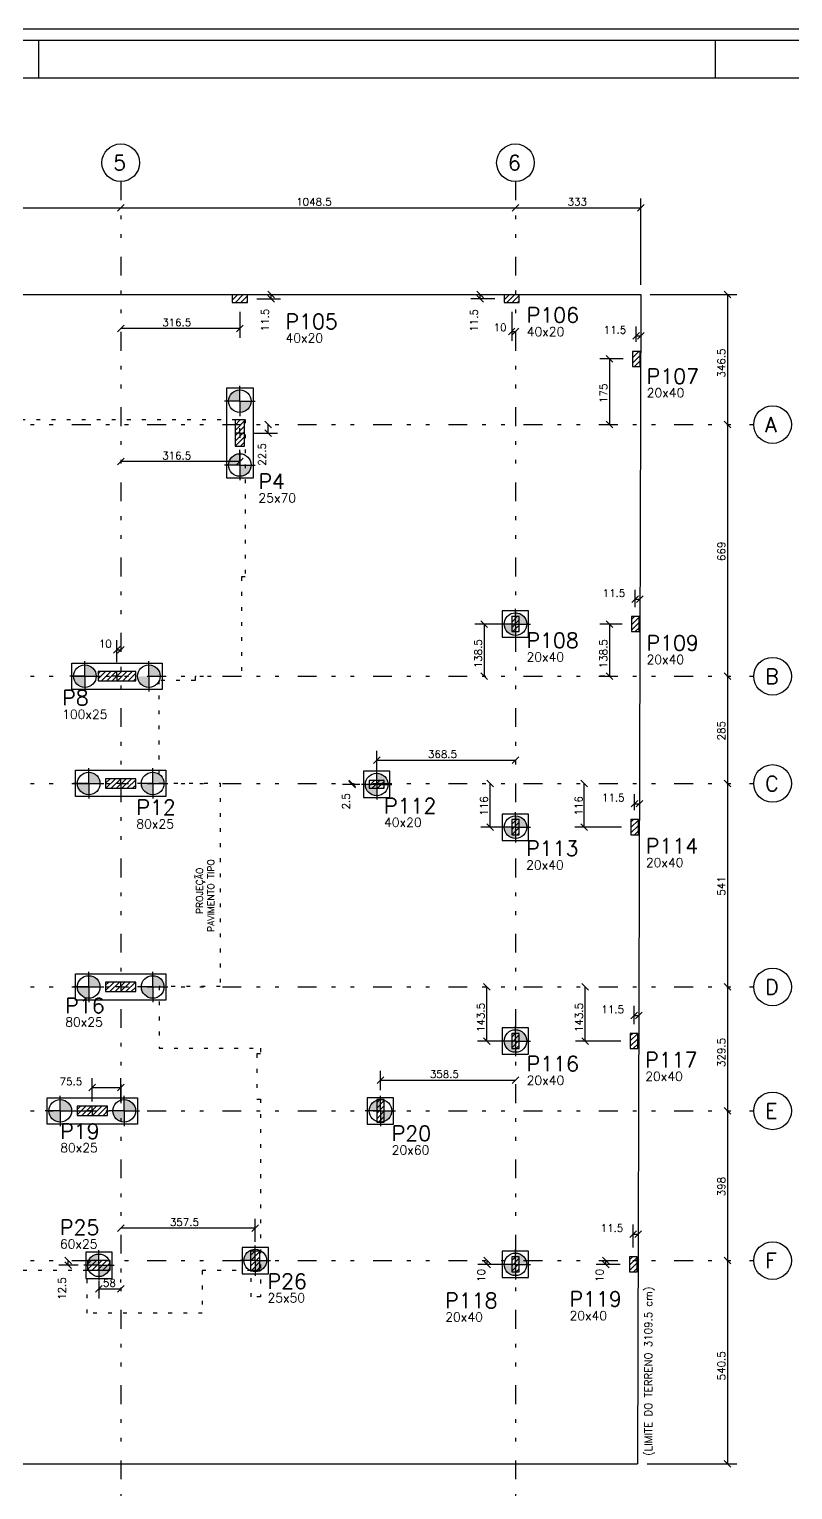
# Model space of a CAD drawing. Extents: x 0 to 84.7, y 0 to 60.
# Drawn here: x 29.16 to 49.44, y 21.17 to 60 of the extents above; entities that cross this region are included whole.
import ezdxf

# ---------------------------------------------------------------- set-up
doc = ezdxf.new("R2010")
doc.units = 0
doc.header["$MEASUREMENT"] = 0
doc.linetypes.add('ESTILO_TQS_0002', pattern=[0.4, 0.1, -0.3])
doc.linetypes.add('ESTILO_TQS_0004', pattern=[2, 0.5, -0.4, 0.1, -0.4, 0.1, -0.5])
doc.layers.get('0').update_dxf_attribs({"linetype": 'CONTINUOUS'})
for name, color, linetype in [('1', 1, 'CONTINUOUS'), ('4', 4, 'CONTINUOUS'), ('5', 5, 'CONTINUOUS'), ('6', 6, 'CONTINUOUS'), ('8', 8, 'CONTINUOUS')]:
    doc.layers.add(name, color=color, linetype=linetype)
doc.styles.get("Standard").update_dxf_attribs({"font": 'ROMANS.SHX'})

msp = doc.modelspace()

# ---------------------------------------------------------------- hatches: boundary and pattern name
at = {"linetype": 'Continuous', "true_color": 0xed1f24}
h = msp.add_hatch(color=240, dxfattribs=at)
h.dxf.hatch_style = 1
h.paths.add_polyline_path([(34.75583, 50.116647), (34.75583, 49.816647, 0.414213562), (35.05583, 50.116647)])
h.paths.add_polyline_path([(34.45583, 50.116647), (34.75583, 50.116647), (34.75583, 50.416647, 0.414213562)])
h = msp.add_hatch(color=240, dxfattribs=at)
h.dxf.hatch_style = 1
h.paths.add_polyline_path([(34.75583, 48.416647), (34.75583, 48.116647, 0.414213562), (35.05583, 48.416647)])
h.paths.add_polyline_path([(34.45583, 48.416647), (34.75583, 48.416647), (34.75583, 48.716647, 0.414213562)])
h = msp.add_hatch(color=240, dxfattribs=at)
h.dxf.hatch_style = 1
h.paths.add_polyline_path([(42.077244, 44.189408), (41.777244, 44.189408, 0.414213562), (42.077244, 43.889408)])
h.paths.add_polyline_path([(42.077244, 44.489408), (42.077244, 44.189408), (42.377244, 44.189408, 0.414213562)])
h = msp.add_hatch(color=240, dxfattribs=at)
h.dxf.hatch_style = 1
h.paths.add_polyline_path([(30.64083, 42.801647), (30.34083, 42.801647, 0.414213562), (30.64083, 42.501647)])
h.paths.add_polyline_path([(30.64083, 43.101647), (30.64083, 42.801647), (30.94083, 42.801647, 0.414213562)])
h = msp.add_hatch(color=240, dxfattribs=at)
h.dxf.hatch_style = 1
h.paths.add_polyline_path([(32.34083, 42.801647), (32.04083, 42.801647, 0.414213562), (32.34083, 42.501647)])
h.paths.add_polyline_path([(32.34083, 43.101647), (32.34083, 42.801647), (32.64083, 42.801647, 0.414213562)])
h = msp.add_hatch(color=240, dxfattribs=at)
h.dxf.hatch_style = 1
h.paths.add_polyline_path([(30.74083, 39.951647), (30.44083, 39.951647, 0.414213562), (30.74083, 39.651647)])
h.paths.add_polyline_path([(30.74083, 40.251647), (30.74083, 39.951647), (31.04083, 39.951647, 0.414213562)])
h = msp.add_hatch(color=240, dxfattribs=at)
h.dxf.hatch_style = 1
h.paths.add_polyline_path([(32.44083, 39.951647), (32.14083, 39.951647, 0.414213562), (32.44083, 39.651647)])
h.paths.add_polyline_path([(32.44083, 40.251647), (32.44083, 39.951647), (32.74083, 39.951647, 0.414213562)])
h = msp.add_hatch(color=240, dxfattribs=at)
h.dxf.hatch_style = 1
h.paths.add_polyline_path([(38.39083, 39.926647), (38.09083, 39.926647, 0.414213562), (38.39083, 39.626647)])
h.paths.add_polyline_path([(38.39083, 40.226647), (38.39083, 39.926647), (38.69083, 39.926647, 0.414213562)])
h = msp.add_hatch(color=240, dxfattribs=at)
h.dxf.hatch_style = 1
h.paths.add_polyline_path([(42.077244, 38.789408), (41.777244, 38.789408, 0.414213562), (42.077244, 38.489408)])
h.paths.add_polyline_path([(42.077244, 39.089408), (42.077244, 38.789408), (42.377244, 38.789408, 0.414213562)])
h = msp.add_hatch(color=240, dxfattribs=at)
h.dxf.hatch_style = 1
h.paths.add_polyline_path([(30.74083, 34.541647), (30.44083, 34.541647, 0.414213562), (30.74083, 34.241647)])
h.paths.add_polyline_path([(30.74083, 34.841647), (30.74083, 34.541647), (31.04083, 34.541647, 0.414213562)])
h = msp.add_hatch(color=240, dxfattribs=at)
h.dxf.hatch_style = 1
h.paths.add_polyline_path([(32.44083, 34.541647), (32.14083, 34.541647, 0.414213562), (32.44083, 34.241647)])
h.paths.add_polyline_path([(32.44083, 34.841647), (32.44083, 34.541647), (32.74083, 34.541647, 0.414213562)])
h = msp.add_hatch(color=240, dxfattribs=at)
h.dxf.hatch_style = 1
h.paths.add_polyline_path([(42.077244, 33.104448), (41.777244, 33.104448, 0.414213562), (42.077244, 32.804448)])
h.paths.add_polyline_path([(42.077244, 33.404448), (42.077244, 33.104448), (42.377244, 33.104448, 0.414213562)])
h = msp.add_hatch(color=240, dxfattribs=at)
h.dxf.hatch_style = 1
h.paths.add_polyline_path([(29.98583, 31.24667), (29.68583, 31.24667, 0.414213562), (29.98583, 30.94667)])
h.paths.add_polyline_path([(29.98583, 31.54667), (29.98583, 31.24667), (30.28583, 31.24667, 0.414213562)])
h = msp.add_hatch(color=240, dxfattribs=at)
h.dxf.hatch_style = 1
h.paths.add_polyline_path([(31.68583, 31.24667), (31.38583, 31.24667, 0.414213562), (31.68583, 30.94667)])
h.paths.add_polyline_path([(31.68583, 31.54667), (31.68583, 31.24667), (31.98583, 31.24667, 0.414213562)])
h = msp.add_hatch(color=240, dxfattribs=at)
h.dxf.hatch_style = 1
h.paths.add_polyline_path([(38.49083, 31.24667), (38.49083, 30.94667, 0.414213562), (38.79083, 31.24667)])
h.paths.add_polyline_path([(38.19083, 31.24667), (38.49083, 31.24667), (38.49083, 31.54667, 0.414213562)])
h = msp.add_hatch(color=240, dxfattribs=at)
h.dxf.hatch_style = 1
h.paths.add_polyline_path([(31.01083, 27.141918), (31.01083, 26.841918, 0.414213562), (31.31083, 27.141918)])
h.paths.add_polyline_path([(30.71083, 27.141918), (31.01083, 27.141918), (31.01083, 27.441918, 0.414213562)])
h = msp.add_hatch(color=240, dxfattribs=at)
h.dxf.hatch_style = 1
h.paths.add_polyline_path([(35.16583, 27.26667), (35.16583, 26.96667, 0.414213562), (35.46583, 27.26667)])
h.paths.add_polyline_path([(34.86583, 27.26667), (35.16583, 27.26667), (35.16583, 27.56667, 0.414213562)])
h = msp.add_hatch(color=240, dxfattribs=at)
h.dxf.hatch_style = 1
h.paths.add_polyline_path([(42.077244, 27.166918), (41.777244, 27.166918, 0.414213562), (42.077244, 26.866918)])
h.paths.add_polyline_path([(42.077244, 27.466918), (42.077244, 27.166918), (42.377244, 27.166918, 0.414213562)])

# ---------------------------------------------------------------- linework, layer by layer
at = {"linetype": 'Continuous'}
for p, q in [((34.75583, 50.116647), (34.75583, 50.519824)), ((34.75583, 50.116647), (34.352653, 50.116647)), ((34.75583, 50.116647), (34.75583, 49.71347)), ((34.75583, 50.116647), (35.159007, 50.116647)), ((34.75583, 49.266647), (34.75583, 49.39732)), ((34.75583, 49.266647), (34.625157, 49.266647)), ((34.75583, 49.266647), (34.75583, 49.135974)), ((34.75583, 49.266647), (34.886503, 49.266647)), ((34.75583, 48.416647), (34.75583, 48.819824)), ((34.75583, 48.416647), (34.352653, 48.416647)), ((34.75583, 48.416647), (34.75583, 48.01347)), ((34.75583, 48.416647), (35.159007, 48.416647)), ((42.077244, 44.189408), (42.077244, 44.592585)), ((42.077244, 44.189408), (41.674067, 44.189408)), ((42.077244, 44.189408), (42.077244, 43.786231)), ((42.077244, 44.189408), (42.480421, 44.189408)), ((30.64083, 42.801647), (30.64083, 43.204824)), ((32.34083, 42.801647), (32.34083, 43.204824)), ((30.64083, 42.801647), (30.237653, 42.801647)), ((30.64083, 42.801647), (31.044007, 42.801647)), ((30.64083, 42.801647), (30.64083, 42.39847)), ((31.49083, 42.801647), (31.360157, 42.801647)), ((31.49083, 42.801647), (31.49083, 42.93232)), ((31.49083, 42.801647), (31.621503, 42.801647)), ((31.49083, 42.801647), (31.49083, 42.670974)), ((32.34083, 42.801647), (32.34083, 42.39847)), ((32.34083, 42.801647), (32.744007, 42.801647)), ((30.74083, 39.951647), (30.74083, 40.354824)), ((31.59083, 39.951647), (31.59083, 40.08232)), ((32.44083, 39.951647), (32.44083, 40.354824)), ((38.39083, 39.926647), (38.39083, 40.329824)), ((30.74083, 39.951647), (30.337653, 39.951647)), ((30.74083, 39.951647), (31.144007, 39.951647)), ((30.74083, 39.951647), (30.74083, 39.54847)), ((31.59083, 39.951647), (31.460157, 39.951647)), ((31.59083, 39.951647), (31.721503, 39.951647)), ((31.59083, 39.951647), (31.59083, 39.820974)), ((32.44083, 39.951647), (32.037653, 39.951647)), ((32.44083, 39.951647), (32.44083, 39.54847)), ((32.44083, 39.951647), (32.844007, 39.951647)), ((38.39083, 39.926647), (37.987653, 39.926647)), ((38.39083, 39.926647), (38.39083, 39.52347)), ((38.39083, 39.926647), (38.794007, 39.926647)), ((42.077244, 38.789408), (42.077244, 39.192585)), ((42.077244, 38.789408), (41.674067, 38.789408)), ((42.077244, 38.789408), (42.077244, 38.386231)), ((42.077244, 38.789408), (42.480421, 38.789408)), ((30.74083, 34.541647), (30.74083, 34.944824)), ((31.59083, 34.541647), (31.59083, 34.67232)), ((32.44083, 34.541647), (32.44083, 34.944824)), ((30.74083, 34.541647), (30.337653, 34.541647)), ((30.74083, 34.541647), (31.144007, 34.541647)), ((30.74083, 34.541647), (30.74083, 34.13847)), ((31.59083, 34.541647), (31.460157, 34.541647)), ((31.59083, 34.541647), (31.721503, 34.541647)), ((31.59083, 34.541647), (31.59083, 34.410974)), ((32.44083, 34.541647), (32.037653, 34.541647)), ((32.44083, 34.541647), (32.44083, 34.13847)), ((32.44083, 34.541647), (32.844007, 34.541647)), ((42.077244, 33.104448), (42.077244, 33.507625)), ((42.077244, 33.104448), (41.674067, 33.104448)), ((42.077244, 33.104448), (42.077244, 32.701271)), ((42.077244, 33.104448), (42.480421, 33.104448)), ((29.98583, 31.24667), (29.98583, 31.649847)), ((31.68583, 31.24667), (31.68583, 31.649847)), ((38.49083, 31.24667), (38.49083, 31.649847)), ((29.98583, 31.24667), (29.582653, 31.24667)), ((29.98583, 31.24667), (30.389007, 31.24667)), ((29.98583, 31.24667), (29.98583, 30.843493)), ((30.83583, 31.24667), (30.705157, 31.24667)), ((30.83583, 31.24667), (30.83583, 31.377343)), ((30.83583, 31.24667), (30.966503, 31.24667)), ((30.83583, 31.24667), (30.83583, 31.115997)), ((31.68583, 31.24667), (31.282653, 31.24667)), ((31.68583, 31.24667), (31.68583, 30.843493)), ((31.68583, 31.24667), (32.089007, 31.24667)), ((38.49083, 31.24667), (38.087653, 31.24667)), ((38.49083, 31.24667), (38.49083, 30.843493)), ((38.49083, 31.24667), (38.894007, 31.24667)), ((35.16583, 27.26667), (35.16583, 27.669847)), ((42.077244, 27.166918), (42.077244, 27.570095)), ((31.01083, 27.141918), (31.01083, 27.545095)), ((35.16583, 27.26667), (34.762653, 27.26667)), ((35.16583, 27.26667), (35.16583, 26.863493)), ((35.16583, 27.26667), (35.569007, 27.26667)), ((31.01083, 27.141918), (30.607653, 27.141918)), ((31.01083, 27.141918), (31.01083, 26.738741)), ((31.01083, 27.141918), (31.414007, 27.141918)), ((42.077244, 27.166918), (41.674067, 27.166918)), ((42.077244, 27.166918), (42.077244, 26.763741)), ((42.077244, 27.166918), (42.480421, 27.166918))]:
    msp.add_line(p, q, dxfattribs=at)
for points in [[(34.40583, 48.066647), (34.40583, 50.466647), (35.10583, 50.466647), (35.10583, 48.066647)], [(42.427244, 43.839408), (42.427244, 44.539408), (41.727244, 44.539408), (41.727244, 43.839408)], [(32.69083, 42.451647), (30.29083, 42.451647), (30.29083, 43.151647), (32.69083, 43.151647)], [(32.79083, 39.601647), (30.39083, 39.601647), (30.39083, 40.301647), (32.79083, 40.301647)], [(38.74083, 39.576647), (38.74083, 40.276647), (38.04083, 40.276647), (38.04083, 39.576647)], [(42.427244, 38.439408), (42.427244, 39.139408), (41.727244, 39.139408), (41.727244, 38.439408)], [(32.79083, 34.191647), (30.39083, 34.191647), (30.39083, 34.891647), (32.79083, 34.891647)], [(42.427244, 32.754448), (42.427244, 33.454448), (41.727244, 33.454448), (41.727244, 32.754448)], [(32.03583, 30.89667), (29.63583, 30.89667), (29.63583, 31.59667), (32.03583, 31.59667)], [(38.84083, 30.89667), (38.84083, 31.59667), (38.14083, 31.59667), (38.14083, 30.89667)], [(35.51583, 26.91667), (35.51583, 27.61667), (34.81583, 27.61667), (34.81583, 26.91667)], [(31.36083, 26.791918), (31.36083, 27.491918), (30.66083, 27.491918), (30.66083, 26.791918)], [(42.427244, 26.816918), (42.427244, 27.516918), (41.727244, 27.516918), (41.727244, 26.816918)]]:
    msp.add_lwpolyline(points, close=True, dxfattribs=at)
for centre in [(34.75583, 50.116647), (34.75583, 48.416647), (42.077244, 44.189408), (30.64083, 42.801647), (32.34083, 42.801647), (30.74083, 39.951647), (32.44083, 39.951647), (38.39083, 39.926647), (42.077244, 38.789408), (30.74083, 34.541647), (32.44083, 34.541647), (42.077244, 33.104448), (29.98583, 31.24667), (31.68583, 31.24667), (38.49083, 31.24667), (31.01083, 27.141918), (35.16583, 27.26667), (42.077244, 27.166918)]:
    msp.add_circle(centre, 0.3, dxfattribs=at)
at = {"layer": '1', "linetype": 'Continuous'}
for p, q in [((29.406427, 59.703389), (29.406427, 58.703389)), ((47.381067, 59.703389), (47.381067, 58.703389)), ((31.502442, 55.166018), (31.679218, 55.342795)), ((31.502442, 55.166018), (31.679218, 55.342795)), ((41.988856, 55.166018), (42.165633, 55.342795)), ((41.988856, 55.166018), (42.165633, 55.342795)), ((45.319006, 55.166018), (45.495782, 55.342795)), ((45.407394, 53.204407), (45.407394, 55.504407)), ((7.849132, 52.954407), (45.407394, 52.954407)), ((34.55583, 52.799185), (34.696052, 52.939407)), ((34.637473, 52.739407), (34.837473, 52.939407)), ((34.75583, 52.839407), (34.75583, 52.839407)), ((34.778894, 52.739407), (34.95583, 52.916342)), ((35.20583, 52.839407), (35.835422, 52.839407)), ((35.67381, 52.866018), (35.497034, 53.042795)), ((35.67381, 52.751018), (35.497034, 52.927795)), ((40.894642, 52.954407), (40.892129, 52.954407)), ((41.52664, 52.839407), (40.892129, 52.839407)), ((41.230517, 52.866018), (41.053741, 53.042795)), ((41.230517, 52.751018), (41.053741, 52.927795)), ((41.77664, 52.807506), (41.908541, 52.939407)), ((41.849962, 52.739407), (42.049962, 52.939407)), ((41.97664, 52.839407), (41.97664, 52.839407)), ((41.991384, 52.739407), (42.17664, 52.924663)), ((45.407394, 52.954407), (45.322785, 21.862271)), ((45.657394, 52.954407), (47.957394, 52.954407)), ((47.619006, 53.042795), (47.795782, 52.866018)), ((34.75583, 52.489407), (34.75583, 51.796516)), ((34.920316, 52.739407), (34.95583, 52.774921)), ((41.97664, 52.489407), (41.97664, 51.721075)), ((42.132805, 52.739407), (42.17664, 52.783242)), ((31.679218, 52.134904), (31.502442, 51.958127)), ((34.844218, 52.134904), (34.667442, 51.958127)), ((41.888252, 51.882686), (42.065029, 52.059463)), ((41.988856, 51.882686), (42.165633, 52.059463)), ((45.287072, 51.689407), (45.287072, 52.099424)), ((31.59083, 51.805191), (31.59083, 51.796516)), ((45.198684, 51.761036), (45.37546, 51.937813)), ((45.315999, 51.761036), (45.492776, 51.937813)), ((44.484485, 51.327795), (44.661261, 51.151018)), ((45.187072, 51.26819), (45.358288, 51.439407)), ((45.187072, 51.409612), (45.216867, 51.439407)), ((45.187072, 51.126769), (45.387072, 51.326769)), ((44.937072, 51.239407), (44.322873, 51.239407)), ((45.241131, 51.039407), (45.387072, 51.185348)), ((45.287072, 51.239407), (45.287072, 51.239407)), ((45.382552, 51.039407), (45.387072, 51.043926)), ((34.63083, 49.480072), (34.767404, 49.616647)), ((34.63083, 49.338651), (34.88083, 49.588651)), ((34.63083, 49.19723), (34.88083, 49.44723)), ((35.594052, 49.403258), (35.417275, 49.580035)), ((35.594052, 49.178258), (35.417275, 49.355035)), ((44.484485, 49.580035), (44.661261, 49.403258)), ((47.619006, 49.580035), (47.795782, 49.403258)), ((47.619006, 49.580035), (47.795782, 49.403258)), ((34.63083, 49.055808), (34.88083, 49.305808)), ((34.63309, 48.916647), (34.88083, 49.164387)), ((34.75583, 49.266647), (34.75583, 49.266647)), ((34.774511, 48.916647), (34.88083, 49.022966)), ((35.13083, 49.266647), (35.755664, 49.266647)), ((31.679218, 48.595195), (31.502442, 48.418418)), ((34.844218, 48.595195), (34.667442, 48.418418)), ((34.75583, 48.766647), (34.75583, 48.256807)), ((45.260788, 44.63749), (45.260788, 45.100504)), ((45.172399, 44.762116), (45.349176, 44.938892)), ((45.296953, 44.762116), (45.47373, 44.938892)), ((41.159537, 44.277796), (41.336313, 44.10102)), ((41.977244, 44.239986), (42.126666, 44.389408)), ((41.977244, 44.381407), (41.985245, 44.389408)), ((41.977244, 44.098565), (42.177244, 44.298565)), ((44.484485, 44.275878), (44.661261, 44.099101)), ((45.160788, 44.312259), (45.236018, 44.38749)), ((45.160788, 44.170838), (45.360788, 44.370838)), ((41.727244, 44.189408), (40.997925, 44.189408)), ((42.009509, 43.989408), (42.177244, 44.157143)), ((42.077244, 44.189408), (42.077244, 44.189408)), ((42.150931, 43.989408), (42.177244, 44.015722)), ((44.910788, 44.18749), (44.322873, 44.18749)), ((45.160788, 44.029417), (45.360788, 44.229417)), ((45.260282, 43.98749), (45.360788, 44.087995)), ((45.260788, 44.18749), (45.260788, 44.18749)), ((31.402442, 43.418798), (31.579218, 43.595574)), ((31.49083, 43.176647), (31.49083, 43.757186)), ((31.502442, 43.418798), (31.679218, 43.595574)), ((30.99083, 42.728803), (31.188674, 42.926647)), ((30.99083, 42.870224), (31.047253, 42.926647)), ((31.080096, 42.676647), (31.330096, 42.926647)), ((31.221517, 42.676647), (31.471517, 42.926647)), ((31.362938, 42.676647), (31.612938, 42.926647)), ((31.49083, 42.801647), (31.49083, 42.801647)), ((31.50436, 42.676647), (31.75436, 42.926647)), ((31.645781, 42.676647), (31.895781, 42.926647)), ((31.787202, 42.676647), (31.99083, 42.880274)), ((31.928624, 42.676647), (31.99083, 42.738853)), ((41.159537, 42.890035), (41.336313, 42.713258)), ((44.448397, 42.801647), (44.322873, 42.801647)), ((44.484485, 42.890035), (44.661261, 42.713258)), ((47.619006, 42.890035), (47.795782, 42.713258)), ((47.619006, 42.890035), (47.795782, 42.713258)), ((38.39083, 40.276647), (38.39083, 40.818775)), ((38.302442, 40.480387), (38.479218, 40.657164)), ((41.988856, 40.480387), (42.165633, 40.657164)), ((31.19083, 39.958954), (31.308523, 40.076647)), ((31.199944, 39.826647), (31.449944, 40.076647)), ((31.341365, 39.826647), (31.591365, 40.076647)), ((31.482787, 39.826647), (31.732787, 40.076647)), ((31.624208, 39.826647), (31.874208, 40.076647)), ((31.765629, 39.826647), (31.99083, 40.051847)), ((37.825225, 39.863258), (37.648448, 40.040035)), ((37.825225, 39.838258), (37.648448, 40.015035)), ((38.19083, 39.887886), (38.32959, 40.026647)), ((38.271012, 39.826647), (38.471012, 40.026647)), ((38.412433, 39.826647), (38.59083, 40.005044)), ((41.497031, 39.863258), (41.320255, 40.040035)), ((43.993566, 39.863258), (43.816789, 40.040035)), ((47.619006, 40.040035), (47.795782, 39.863258)), ((47.619006, 40.040035), (47.795782, 39.863258)), ((31.59083, 39.951647), (31.59083, 39.951647)), ((31.907051, 39.826647), (31.99083, 39.910426)), ((37.94083, 39.926647), (37.486837, 39.926647)), ((38.39083, 39.926647), (38.39083, 39.926647)), ((38.553855, 39.826647), (38.59083, 39.863622)), ((45.242926, 39.239408), (45.242926, 39.664232)), ((45.154538, 39.325843), (45.331315, 39.50262)), ((45.28216, 39.325843), (45.458936, 39.50262)), ((41.497031, 38.70102), (41.320255, 38.877796)), ((41.977244, 38.865974), (42.100678, 38.989408)), ((41.977244, 38.724553), (42.177244, 38.924553)), ((43.993566, 38.70102), (43.816789, 38.877796)), ((45.142926, 38.920387), (45.211948, 38.989408)), ((45.142926, 38.778965), (45.342926, 38.978965)), ((45.142926, 38.637544), (45.342926, 38.837544)), ((41.727244, 38.789408), (41.158643, 38.789408)), ((41.983521, 38.589408), (42.177244, 38.783132)), ((42.077244, 38.789408), (42.077244, 38.789408)), ((42.124942, 38.589408), (42.177244, 38.64171)), ((44.892926, 38.789408), (43.655177, 38.789408)), ((45.236212, 38.589408), (45.342926, 38.696123)), ((45.242926, 38.789408), (45.242926, 38.789408)), ((31.19083, 34.443521), (31.413956, 34.666647)), ((31.19083, 34.584943), (31.272534, 34.666647)), ((31.305377, 34.416647), (31.555377, 34.666647)), ((31.446798, 34.416647), (31.696798, 34.666647)), ((31.58822, 34.416647), (31.83822, 34.666647)), ((31.729641, 34.416647), (31.979641, 34.666647)), ((41.40575, 34.453258), (41.228973, 34.630035)), ((44.013252, 34.453258), (43.836475, 34.630035)), ((47.619006, 34.630035), (47.795782, 34.453258)), ((47.619006, 34.630035), (47.795782, 34.453258)), ((31.59083, 34.541647), (31.59083, 34.541647)), ((31.871062, 34.416647), (31.99083, 34.536414)), ((45.138034, 33.697133), (45.31481, 33.873909)), ((45.226422, 33.554448), (45.226422, 34.035521)), ((45.266843, 33.697133), (45.443619, 33.873909)), ((41.727244, 33.104448), (41.067362, 33.104448)), ((41.40575, 33.01606), (41.228973, 33.192837)), ((41.977244, 33.20912), (42.072572, 33.304448)), ((41.977244, 33.067699), (42.177244, 33.267699)), ((41.977244, 32.926277), (42.177244, 33.126277)), ((42.077244, 33.104448), (42.077244, 33.104448)), ((44.876422, 33.104448), (43.674863, 33.104448)), ((44.013252, 33.01606), (43.836475, 33.192837)), ((45.126422, 33.105607), (45.325263, 33.304448)), ((45.126422, 33.247028), (45.183842, 33.304448)), ((45.126422, 32.964185), (45.326422, 33.164185)), ((45.208106, 32.904448), (45.326422, 33.022764)), ((45.226422, 33.104448), (45.226422, 33.104448)), ((42.096836, 32.904448), (42.177244, 32.984856)), ((38.49083, 31.79667), (38.49083, 32.314065)), ((30.747442, 31.778221), (30.924218, 31.954998)), ((30.83583, 31.49667), (30.83583, 32.116609)), ((31.502442, 31.778221), (31.679218, 31.954998)), ((31.59083, 31.49667), (31.59083, 32.116609)), ((38.402442, 31.975677), (38.579218, 32.152454)), ((41.988856, 31.975677), (42.165633, 32.152454)), ((38.39083, 31.461184), (38.476316, 31.54667)), ((38.39083, 31.319762), (38.59083, 31.519762)), ((30.43583, 31.142937), (30.664563, 31.37167)), ((30.43583, 31.284358), (30.523142, 31.37167)), ((30.555985, 31.12167), (30.805985, 31.37167)), ((30.697406, 31.12167), (30.947406, 31.37167)), ((30.83583, 31.24667), (30.83583, 31.24667)), ((30.838827, 31.12167), (31.088827, 31.37167)), ((30.980249, 31.12167), (31.230249, 31.37167)), ((31.12167, 31.12167), (31.23583, 31.23583)), ((38.39083, 31.178341), (38.59083, 31.378341)), ((38.39083, 31.036919), (38.59083, 31.236919)), ((38.442002, 30.94667), (38.59083, 31.095498)), ((38.49083, 31.24667), (38.49083, 31.24667)), ((47.619006, 31.335058), (47.795782, 31.158282)), ((47.619006, 31.335058), (47.795782, 31.158282)), ((38.583423, 30.94667), (38.59083, 30.954077)), ((35.16583, 27.76667), (35.16583, 28.37671)), ((31.679218, 28.215098), (31.502442, 28.038321)), ((35.254218, 28.215098), (35.077442, 28.038321)), ((45.119733, 27.88401), (45.29651, 28.060786)), ((45.208121, 27.616918), (45.208121, 28.222398)), ((45.251024, 27.88401), (45.4278, 28.060786)), ((30.284594, 27.178282), (30.107817, 27.355058)), ((30.284594, 27.053529), (30.107817, 27.230306)), ((30.71083, 27.033875), (30.943873, 27.266918)), ((30.71083, 27.175296), (30.802452, 27.266918)), ((30.835294, 27.016918), (31.085294, 27.266918)), ((30.976716, 27.016918), (31.226716, 27.266918)), ((31.118137, 27.016918), (31.31083, 27.209611)), ((35.04083, 27.404077), (35.153423, 27.51667)), ((35.04083, 27.262655), (35.29083, 27.512655)), ((35.04083, 27.121234), (35.29083, 27.371234)), ((35.077687, 27.01667), (35.29083, 27.229813)), ((35.16583, 27.26667), (35.16583, 27.26667)), ((41.416901, 27.178282), (41.240125, 27.355058)), ((41.416901, 27.078529), (41.240125, 27.255306)), ((41.977244, 27.269423), (42.074739, 27.366918)), ((41.977244, 27.128002), (42.177244, 27.328002)), ((41.977244, 26.98658), (42.177244, 27.18658)), ((44.562298, 27.178282), (44.385521, 27.355058)), ((44.562298, 27.078529), (44.385521, 27.255306)), ((45.108121, 27.289031), (45.186008, 27.366918)), ((45.108121, 27.147609), (45.308121, 27.347609)), ((45.108121, 27.006188), (45.308121, 27.206188)), ((47.619006, 27.355058), (47.795782, 27.178282)), ((47.619006, 27.355058), (47.795782, 27.178282)), ((30.46083, 27.141918), (29.946206, 27.141918)), ((31.01083, 27.141918), (31.01083, 27.141918)), ((31.259558, 27.016918), (31.31083, 27.068189)), ((35.219109, 27.01667), (35.29083, 27.088391)), ((41.727244, 27.166918), (41.078513, 27.166918)), ((42.077244, 27.166918), (42.077244, 27.166918)), ((42.099003, 26.966918), (42.177244, 27.045159)), ((44.858121, 27.166918), (44.223909, 27.166918)), ((45.208121, 27.166918), (45.208121, 27.166918)), ((45.210273, 26.966918), (45.308121, 27.064766)), ((30.922442, 26.42522), (31.099218, 26.601996)), ((31.01083, 26.716918), (31.01083, 26.263608)), ((31.502442, 26.42522), (31.679218, 26.601996)), ((31.59083, 26.683127), (31.59083, 26.763608)), ((12.944627, 21.862271), (45.322785, 21.862271)), ((45.572785, 21.862271), (47.957394, 21.862271)), ((47.619006, 21.950659), (47.795782, 21.773882))]:
    msp.add_line(p, q, dxfattribs=at)
at = {"layer": '1', "linetype": 'ESTILO_TQS_0004'}
for p, q in [((31.59083, 55.954407), (31.59083, 20.362271)), ((42.077244, 55.954407), (42.077244, 20.362271)), ((6.294638, 49.491647), (48.407394, 49.491647)), ((6.294638, 42.801647), (48.407394, 42.801647)), ((6.294638, 39.951647), (48.407394, 39.951647)), ((6.294638, 34.541647), (48.407394, 34.541647)), ((6.294638, 31.24667), (48.407394, 31.24667)), ((6.294638, 27.26667), (48.407394, 27.26667))]:
    msp.add_line(p, q, dxfattribs=at)
at = {"layer": '1', "linetype": 'Continuous'}
for points in [[(0.0039, 0.003377), (84.703851, 0.003377), (84.703851, 60.003377), (0.0039, 60.003377), (0.0039, 0.003377)], [(0.303949, 0.303365), (84.403925, 0.303365), (84.403925, 59.703389), (0.303949, 59.703389), (0.303949, 0.303365)]]:
    msp.add_lwpolyline(points, dxfattribs=at)
for centre in [(31.59083, 56.454407), (42.077244, 56.454407), (48.907394, 49.491647), (48.907394, 42.801647), (48.907394, 39.951647), (48.907394, 34.541647), (48.907394, 31.24667), (48.907394, 27.26667)]:
    msp.add_circle(centre, 0.5, dxfattribs=at)
at = {"layer": '5', "linetype": 'Continuous'}
for points in [[(34.55583, 52.739407), (34.95583, 52.739407), (34.95583, 52.939407), (34.55583, 52.939407), (34.55583, 52.739407)], [(41.77664, 52.739407), (42.17664, 52.739407), (42.17664, 52.939407), (41.77664, 52.939407), (41.77664, 52.739407)], [(45.187072, 51.039407), (45.387072, 51.039407), (45.387072, 51.439407), (45.187072, 51.439407), (45.187072, 51.039407)], [(34.63083, 48.916647), (34.88083, 48.916647), (34.88083, 49.616647), (34.63083, 49.616647), (34.63083, 48.916647)], [(41.977244, 43.989408), (42.177244, 43.989408), (42.177244, 44.389408), (41.977244, 44.389408), (41.977244, 43.989408)], [(45.160788, 43.98749), (45.360788, 43.98749), (45.360788, 44.38749), (45.160788, 44.38749), (45.160788, 43.98749)], [(30.99083, 42.676647), (31.99083, 42.676647), (31.99083, 42.926647), (30.99083, 42.926647), (30.99083, 42.676647)], [(31.19083, 39.826647), (31.99083, 39.826647), (31.99083, 40.076647), (31.19083, 40.076647), (31.19083, 39.826647)], [(38.19083, 39.826647), (38.59083, 39.826647), (38.59083, 40.026647), (38.19083, 40.026647), (38.19083, 39.826647)], [(41.977244, 38.589408), (42.177244, 38.589408), (42.177244, 38.989408), (41.977244, 38.989408), (41.977244, 38.589408)], [(45.142926, 38.589408), (45.342926, 38.589408), (45.342926, 38.989408), (45.142926, 38.989408), (45.142926, 38.589408)], [(31.19083, 34.416647), (31.99083, 34.416647), (31.99083, 34.666647), (31.19083, 34.666647), (31.19083, 34.416647)], [(41.977244, 32.904448), (42.177244, 32.904448), (42.177244, 33.304448), (41.977244, 33.304448), (41.977244, 32.904448)], [(45.126422, 32.904448), (45.326422, 32.904448), (45.326422, 33.304448), (45.126422, 33.304448), (45.126422, 32.904448)], [(38.39083, 30.94667), (38.59083, 30.94667), (38.59083, 31.54667), (38.39083, 31.54667), (38.39083, 30.94667)], [(30.43583, 31.12167), (31.23583, 31.12167), (31.23583, 31.37167), (30.43583, 31.37167), (30.43583, 31.12167)], [(30.71083, 27.016918), (31.31083, 27.016918), (31.31083, 27.266918), (30.71083, 27.266918), (30.71083, 27.016918)], [(35.04083, 27.01667), (35.29083, 27.01667), (35.29083, 27.51667), (35.04083, 27.51667), (35.04083, 27.01667)], [(41.977244, 26.966918), (42.177244, 26.966918), (42.177244, 27.366918), (41.977244, 27.366918), (41.977244, 26.966918)], [(45.108121, 26.966918), (45.308121, 26.966918), (45.308121, 27.366918), (45.108121, 27.366918), (45.108121, 26.966918)]]:
    msp.add_lwpolyline(points, dxfattribs=at)
at = {"layer": '6', "linetype": 'Continuous'}
msp.add_lwpolyline([(2.803949, 1.303365), (83.403925, 1.303365), (83.403925, 58.703389), (2.803949, 58.703389), (2.803949, 1.303365)], dxfattribs=at)
at = {"layer": '8', "linetype": 'Continuous'}
for p, q in [((25.55583, 55.254407), (31.59083, 55.254407)), ((31.59083, 55.254407), (42.077244, 55.254407)), ((42.077244, 55.254407), (45.407394, 55.254407)), ((35.585422, 52.839407), (35.585422, 52.954407)), ((41.142129, 52.839407), (41.142129, 52.954407)), ((47.707394, 52.954407), (47.707394, 49.491647)), ((34.75583, 52.046516), (31.59083, 52.046516)), ((41.97664, 51.971075), (42.077244, 51.971075)), ((45.287072, 51.849424), (45.404387, 51.849424)), ((44.572873, 51.239407), (44.572873, 49.491647)), ((35.505664, 49.266647), (35.505664, 49.491647)), ((47.707394, 49.491647), (47.707394, 42.801647)), ((34.75583, 48.506807), (31.59083, 48.506807)), ((45.260788, 44.850504), (45.385341, 44.850504)), ((41.247925, 44.189408), (41.247925, 42.801647)), ((44.572873, 44.18749), (44.572873, 42.801647)), ((31.49083, 43.507186), (31.59083, 43.507186)), ((47.707394, 42.801647), (47.707394, 39.951647)), ((38.39083, 40.568775), (42.077244, 40.568775)), ((37.736837, 39.926647), (37.736837, 39.951647)), ((41.408643, 38.789408), (41.408643, 39.951647)), ((43.905177, 38.789408), (43.905177, 39.951647)), ((47.707394, 39.951647), (47.707394, 34.541647)), ((45.242926, 39.414232), (45.370548, 39.414232)), ((41.317362, 33.104448), (41.317362, 34.541647)), ((43.924863, 33.104448), (43.924863, 34.541647)), ((47.707394, 34.541647), (47.707394, 31.24667)), ((45.226422, 33.785521), (45.355231, 33.785521)), ((30.83583, 31.866609), (31.59083, 31.866609)), ((38.49083, 32.064065), (42.077244, 32.064065)), ((47.707394, 31.24667), (47.707394, 27.26667)), ((35.16583, 28.12671), (31.59083, 28.12671)), ((45.208121, 27.972398), (45.339412, 27.972398)), ((30.196206, 27.141918), (30.196206, 27.26667)), ((41.328513, 27.166918), (41.328513, 27.26667)), ((44.473909, 27.166918), (44.473909, 27.26667)), ((47.707394, 27.26667), (47.707394, 21.862271)), ((31.01083, 26.513608), (31.59083, 26.513608))]:
    msp.add_line(p, q, dxfattribs=at)
at = {"layer": '8', "linetype": 'ESTILO_TQS_0002'}
msp.add_lwpolyline([(26.15583, 49.631647), (34.89583, 49.631647), (34.89583, 45.441647), (34.79583, 45.441647), (34.79583, 42.791647), (33.56583, 42.791647), (33.56583, 42.691647), (32.60583, 42.691647), (32.60583, 39.961501), (34.23583, 39.961501), (34.23583, 34.55377), (32.608625, 34.55377), (32.608625, 32.91167), (35.30583, 32.91167), (35.30583, 32.76167), (35.20583, 32.76167), (35.20583, 31.56167), (35.30583, 31.56167), (35.30583, 26.30167), (35.05583, 26.30167), (35.05583, 27.00167), (33.75583, 27.00167), (33.75583, 25.866918), (30.69583, 25.866918), (30.69583, 27.00167), (26.17583, 27.00167)], dxfattribs=at)

# ---------------------------------------------------------------- texts
at = {"layer": '1', "linetype": 'Continuous'}
for s, p in [('1048.5', (36.254037, 55.314407)), ('333', (43.462319, 55.314407)), ('316.5', (32.69333, 52.106516)), ('10', (41.498647, 51.977192)), ('11.5', (44.420405, 51.909424)), ('316.5', (32.69333, 48.566807)), ('11.5', (44.394121, 44.910504)), ('10', (31.009824, 43.567186)), ('368.5', (39.754037, 40.628775)), ('11.5', (44.37626, 39.474232)), ('11.5', (44.359755, 33.845521)), ('358.5', (39.804037, 32.124065)), ('75.5', (29.969163, 31.926609)), ('357.5', (32.89833, 28.18671)), ('11.5', (44.341455, 28.032398)), ('58', (31.12083, 26.573608))]:
    msp.add_text(s, height=0.2, dxfattribs=at).set_placement(p)
for s, height, p in [('11.5', 0.2, (35.525422, 51.97274)), ('11.5', 0.2, (41.074771, 51.961703)), ('346.5', 0.2, (47.647394, 50.743027)), ('175', 0.2, (44.514208, 50.065821)), ('22.5', 0.2, (35.445664, 48.39998)), ('669', 0.2, (47.647394, 45.866647)), ('138.5', 0.2, (41.187925, 43.015527)), ('138.5', 0.2, (44.512873, 43.014568)), ('285', 0.2, (47.647394, 41.096647)), ('2.5', 0.2, (37.676837, 39.25998)), ('116', 0.2, (41.3399, 39.095994)), ('116', 0.2, (43.856814, 39.099999)), ('PROJEÇÃO', 0.18, (33.776375, 36.478792)), ('PAVIMENTO TIPO', 0.18, (34.076512, 36.001913)), ('541', 0.2, (47.647394, 36.966647)), ('143.5', 0.2, (41.257362, 33.343047)), ('143.5', 0.2, (43.864863, 33.343047)), ('329.5', 0.2, (47.647394, 32.414158)), ('398', 0.2, (47.647394, 28.97667)), ('12.5', 0.2, (30.131834, 26.222791)), ('10', 0.2, (41.268513, 26.700251)), ('10', 0.2, (44.413909, 26.700251)), ('(LIMITE DO TERRENO 3109.5 cm)', 0.2, (45.706017, 22.074413)), ('540.5', 0.2, (47.647394, 24.08447))]:
    msp.add_text(s, height=height, rotation=90, dxfattribs=at).set_placement(p)
at = {"layer": '4', "linetype": 'Continuous'}
for s, p in [('40x20', (42.37664, 51.844204)), ('40x20', (35.970169, 51.673245)), ('20x40', (45.563838, 50.21813)), ('25x70', (35.249804, 47.422996)), ('20x40', (42.370844, 43.193413)), ('20x40', (45.560788, 43.12749)), ('100x25', (30.036439, 41.669241)), ('80x25', (32.007775, 38.75543)), ('40x20', (38.586654, 38.796812)), ('20x40', (42.361714, 37.665484)), ('20x40', (45.542926, 37.729408)), ('80x25', (30.119099, 33.488046)), ('20x40', (45.526422, 32.044448)), ('20x40', (42.375533, 31.940345)), ('80x25', (29.984825, 30.145282)), ('20x60', (38.79083, 30.08667)), ('60x25', (29.977395, 27.589673)), ('25x50', (35.49083, 26.15667)), ('20x40', (40.214035, 25.646655)), ('20x40', (43.513726, 25.684216))]:
    msp.add_text(s, height=0.24, dxfattribs=at).set_placement(p)
at = {"layer": '5', "linetype": 'Continuous'}
for s, p in [('5', (31.39224, 56.252545)), ('6', (41.878654, 56.252545)), ('P105', (35.970169, 52.033245)), ('P106', (42.37664, 52.204204)), ('P107', (45.563838, 50.57813)), ('A', (48.708804, 49.289786)), ('P4', (35.249804, 47.782996)), ('P108', (42.370844, 43.553413)), ('P109', (45.560788, 43.48749)), ('B', (48.708804, 42.599786)), ('P8', (30.036439, 42.029241)), ('C', (48.708804, 39.749786)), ('P12', (32.007775, 39.11543)), ('P112', (38.586654, 39.156812)), ('P114', (45.542926, 38.089408)), ('P113', (42.361714, 38.025484)), ('D', (48.708804, 34.339786)), ('P16', (30.119099, 33.848046)), ('P116', (42.375533, 32.300345)), ('P117', (45.526422, 32.404448)), ('E', (48.708804, 31.044809)), ('P19', (29.984825, 30.505282)), ('P20', (38.79083, 30.44667)), ('P25', (29.977395, 27.949673)), ('F', (48.708804, 27.064809)), ('P26', (35.49083, 26.51667)), ('P118', (40.214035, 26.006655)), ('P119', (43.513726, 26.044216))]:
    msp.add_text(s, height=0.4, dxfattribs=at).set_placement(p)

doc.saveas('drawing.dxf')
